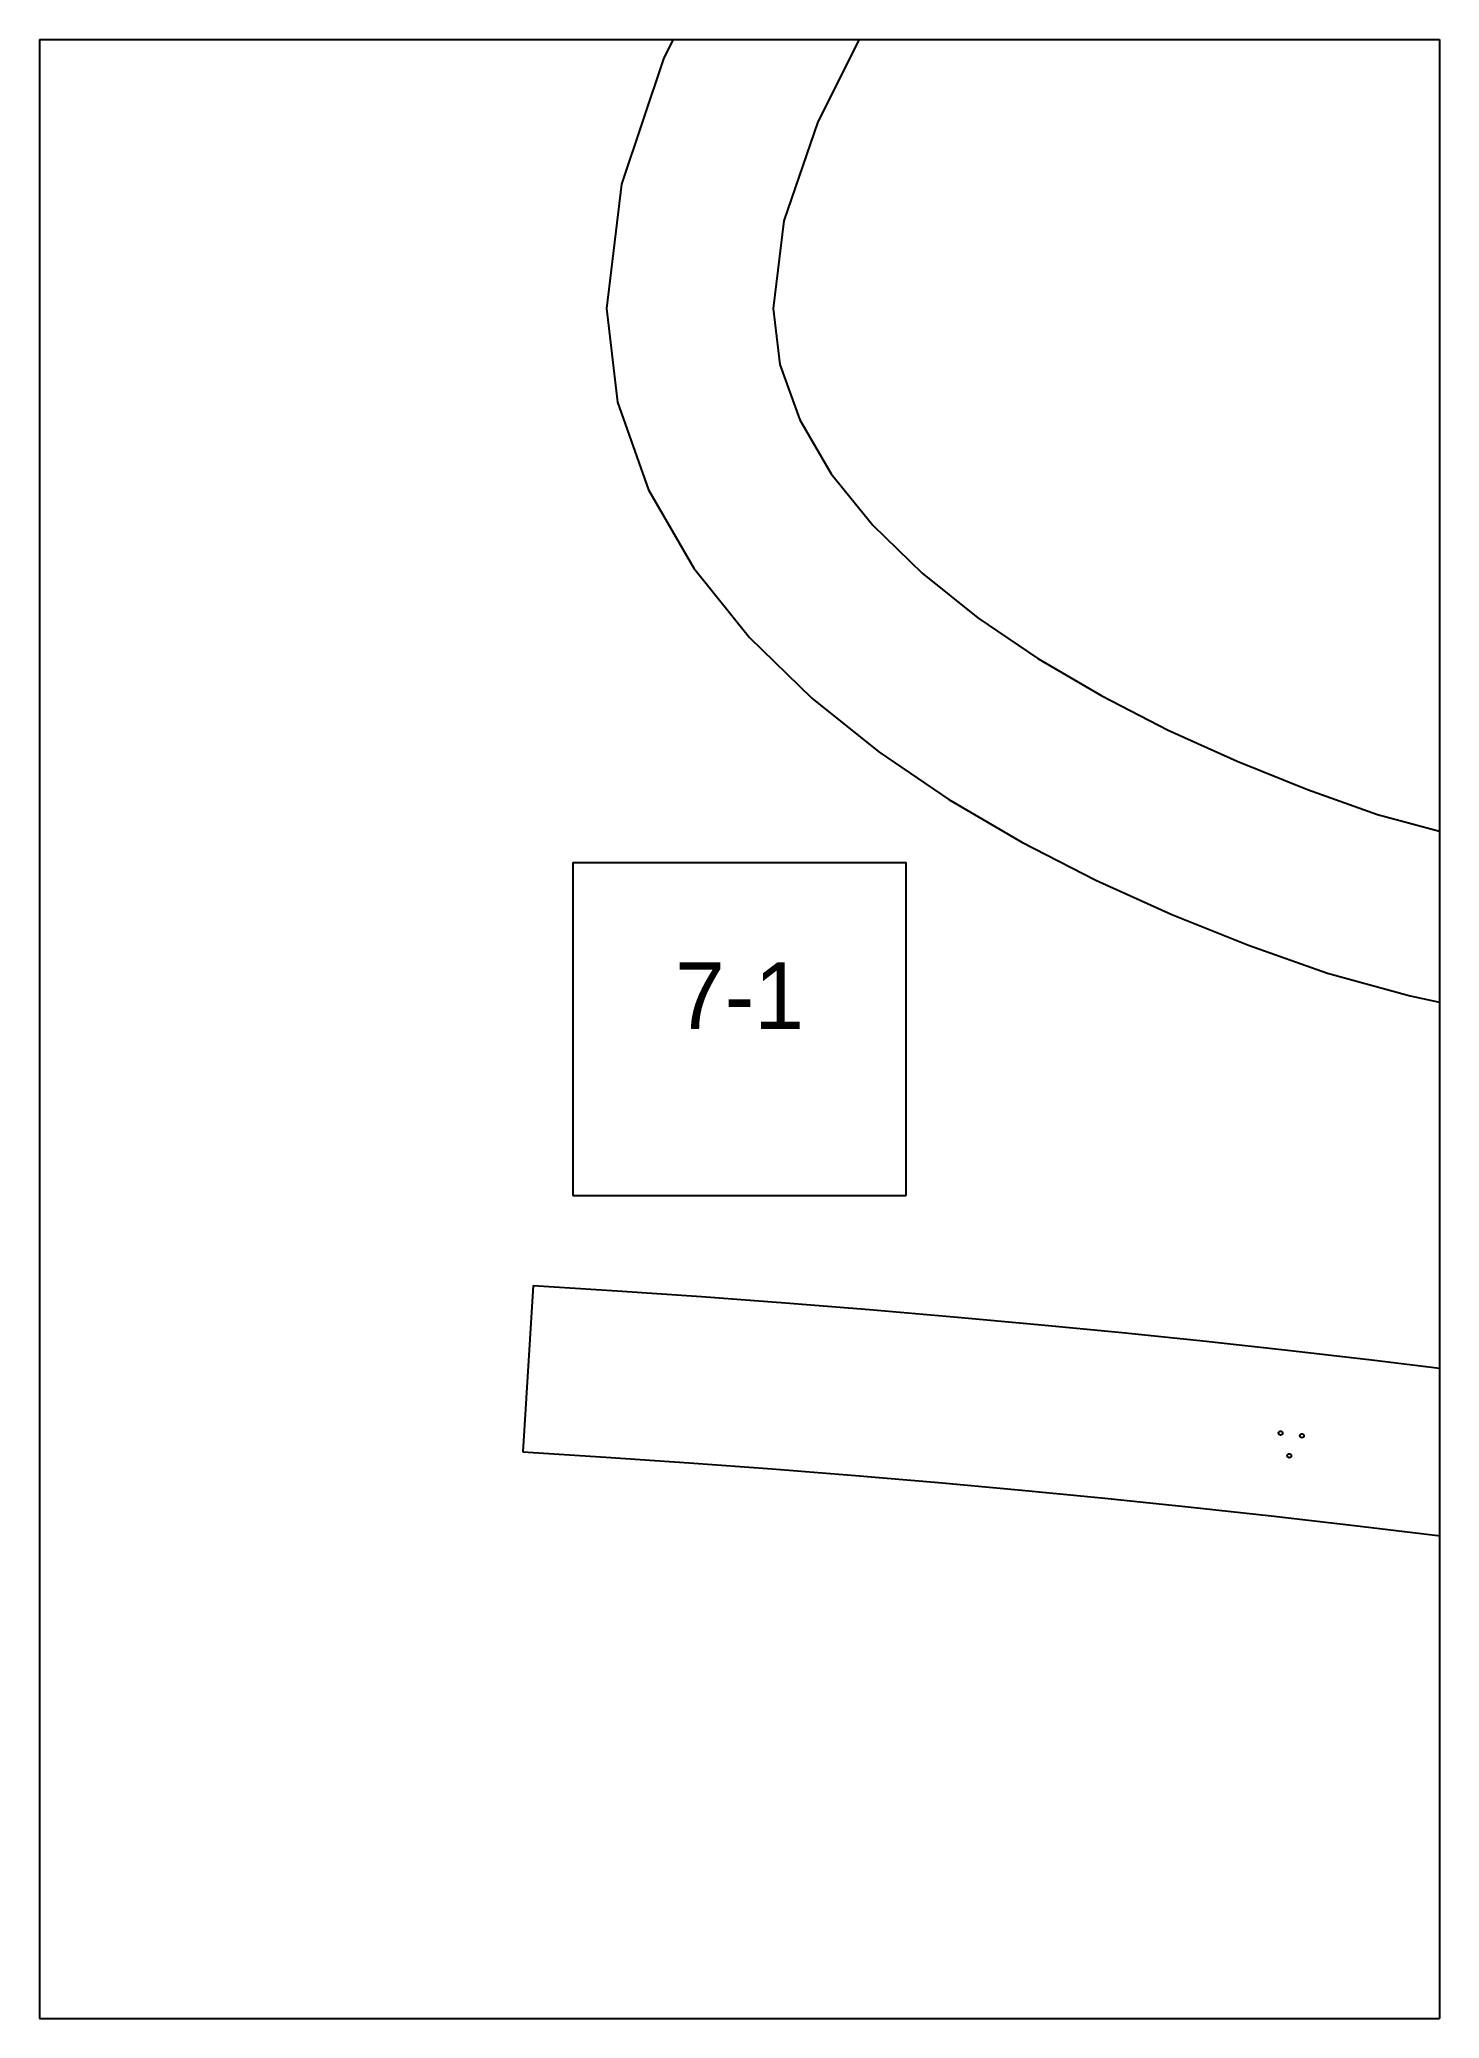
# Paper-space layout 'Plan 7-1' of a CAD drawing. Header units: metres, sheet in millimetres. Extents: x 0 to 210, y 0 to 297.
# The model-space entities are those that its viewports show. They can reach past a viewport. Long polylines and large blocks are cut down to what shows.
import ezdxf
from ezdxf.enums import TextEntityAlignment as Align

# ---------------------------------------------------------------- set-up
doc = ezdxf.new("R2010")
doc.units = ezdxf.units.M
for name, color, linetype in [('default', 7, 'Continuous'), ('mcircles', 7, 'Continuous'), ('TEXTLAYER', 7, 'Continuous'), ('VIEWPORTS', 7, 'Continuous')]:
    doc.layers.add(name, color=color, linetype=linetype)

msp = doc.modelspace()

# ---------------------------------------------------------------- linework, layer by layer
at = {"color": 9}
for p, q in [((0, -1485), (0, -1782)), ((210, -1485), (210, -1782)), ((210, -1485), (210, -1782)), ((0, -1782), (210, -1782)), ((0, -1782), (210, -1782)), ((0, -1782), (0, -2079)), ((210, -1782), (420, -1782)), ((210, -1782), (210, -2079)), ((210, -1782), (420, -1782)), ((210, -1782), (210, -2079)), ((80, -1905.5), (130, -1905.5)), ((80, -1905.5), (80, -1955.5)), ((130, -1955.5), (130, -1905.5)), ((80, -1955.5), (130, -1955.5)), ((0, -2079), (210, -2079)), ((0, -2079), (210, -2079)), ((0, -2079), (0, -2376)), ((210, -2079), (420, -2079)), ((210, -2079), (210, -2376)), ((210, -2079), (420, -2079)), ((210, -2079), (210, -2376))]:
    msp.add_line(p, q, dxfattribs=at)
at = {"layer": 'default', "color": 7, "linetype": 'Continuous'}
for p, q in [((103.95, -1764.2), (93.66, -1784.73)), ((125.52, -1776.86), (116.74, -1794.36)), ((93.66, -1784.73), (87.29, -1803.7)), ((116.74, -1794.36), (111.67, -1809.22)), ((87.29, -1803.7), (85.06, -1822.37)), ((111.67, -1809.22), (110.06, -1822.37)), ((85.06, -1822.37), (86.71, -1836.42)), ((110.06, -1822.37), (111.07, -1830.77)), ((111.07, -1830.77), (114.03, -1839.09)), ((86.71, -1836.42), (91.33, -1849.57)), ((114.03, -1839.09), (118.76, -1847.19)), ((118.76, -1847.19), (124.99, -1854.9)), ((91.33, -1849.57), (98.16, -1861.35)), ((124.99, -1854.9), (132.41, -1862.11)), ((98.16, -1861.35), (106.5, -1871.73)), ((132.41, -1862.11), (140.74, -1868.78)), ((140.74, -1868.78), (149.77, -1874.9)), ((106.5, -1871.73), (115.85, -1880.84)), ((149.77, -1874.9), (159.36, -1880.52)), ((115.85, -1880.84), (125.89, -1888.89)), ((159.36, -1880.52), (169.32, -1885.63)), ((169.32, -1885.63), (179.64, -1890.29)), ((125.89, -1888.89), (136.42, -1896.04)), ((179.64, -1890.29), (190.23, -1894.53)), ((190.23, -1894.53), (200.73, -1898.29)), ((136.42, -1896.04), (147.34, -1902.44)), ((200.73, -1898.29), (211.62, -1901.25)), ((147.34, -1902.44), (158.47, -1908.15)), ((158.47, -1908.15), (169.84, -1913.29)), ((169.84, -1913.29), (181.38, -1917.91)), ((181.38, -1917.91), (193.23, -1922.14)), ((193.23, -1922.14), (205.6, -1925.51)), ((205.6, -1925.51), (217.54, -1928.19)), ((74.03, -1969.02), (72.48, -1993.97)), ((74.03, -1969.02), (86.65, -1969.81)), ((86.65, -1969.81), (99.28, -1970.66)), ((99.28, -1970.66), (111.9, -1971.6)), ((111.9, -1971.6), (124.52, -1972.6)), ((124.52, -1972.6), (137.15, -1973.69)), ((137.15, -1973.69), (149.77, -1974.84)), ((149.77, -1974.84), (162.39, -1976.07)), ((162.39, -1976.07), (175.02, -1977.37)), ((175.02, -1977.37), (187.64, -1978.75)), ((187.64, -1978.75), (200.26, -1980.2)), ((200.26, -1980.2), (212.89, -1981.73)), ((72.48, -1993.97), (84.96, -1994.75)), ((84.96, -1994.75), (97.43, -1995.6)), ((97.43, -1995.6), (109.91, -1996.52)), ((109.91, -1996.52), (122.39, -1997.51)), ((122.39, -1997.51), (134.87, -1998.58)), ((134.87, -1998.58), (147.35, -1999.72)), ((147.35, -1999.72), (159.83, -2000.94)), ((159.83, -2000.94), (172.3, -2002.23)), ((172.3, -2002.23), (184.78, -2003.59)), ((184.78, -2003.59), (197.26, -2005.02)), ((197.26, -2005.02), (209.74, -2006.53)), ((209.74, -2006.53), (222.22, -2008.12))]:
    msp.add_line(p, q, dxfattribs=at)
at = {"layer": 'mcircles', "color": 7, "linetype": 'Continuous'}
for centre in [(186.18, -1991.15), (189.38, -1991.55), (187.48, -1994.55)]:
    msp.add_circle(centre, 0.3, dxfattribs=at)

# ---------------------------------------------------------------- texts
at = {"layer": 'TEXTLAYER', "color": 1}
msp.add_text('7-1', height=10, dxfattribs=at).set_placement((105, -1930.5), align=Align.CENTER)

psp = doc.layouts.new('Plan 7-1')

# ---------------------------------------------------------------- viewports
at = {"layer": 'VIEWPORTS'}
psp.add_viewport(center=(105, 148.5), size=(210, 297), view_center_point=(105, -1930.5), view_height=297, dxfattribs=at)

doc.saveas('drawing.dxf')
